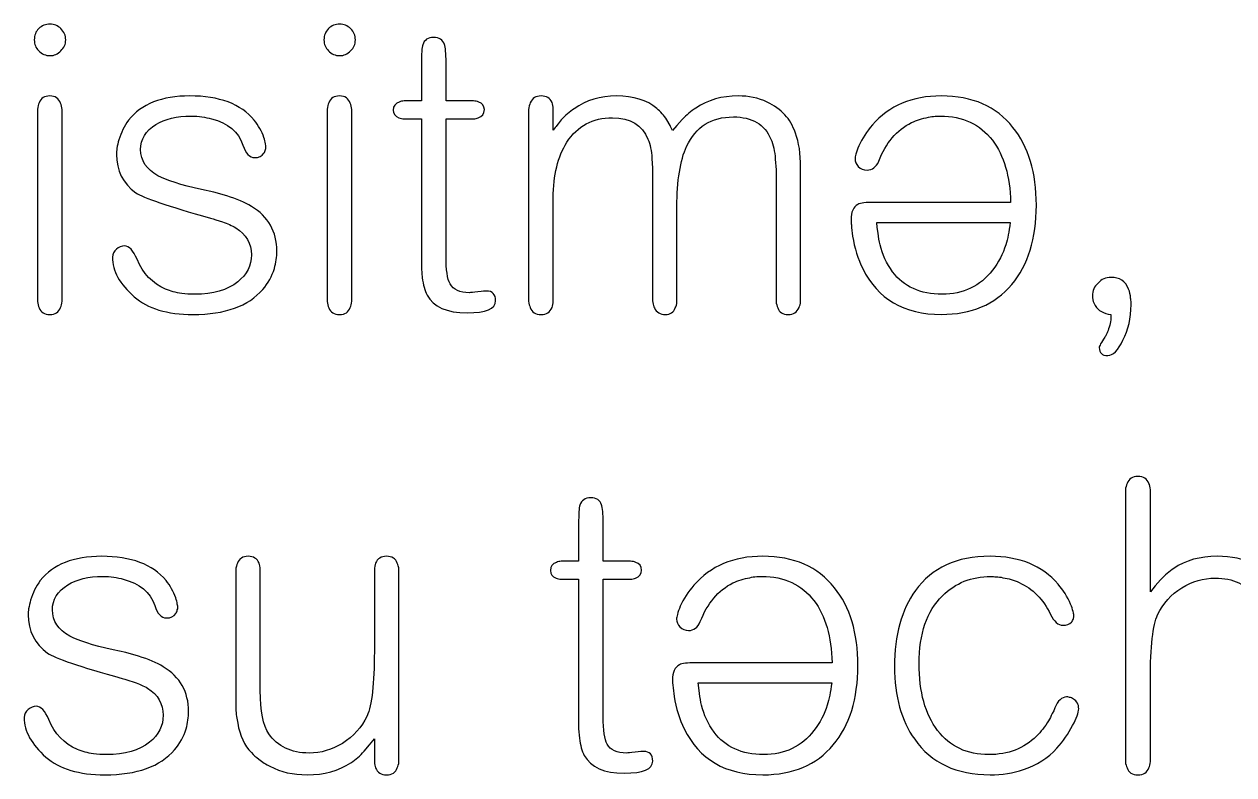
# Model space of a CAD drawing. Header units: centimetres. Extents: x -18.6 to 18.8, y -13 to 11.8.
# Drawn here: x 2.371 to 3.718, y 5.218 to 6.053 of the extents above; entities that cross this region are included whole.
import ezdxf

# ---------------------------------------------------------------- set-up
doc = ezdxf.new("R2010")
doc.units = ezdxf.units.CM
doc.header["$MEASUREMENT"] = 0
doc.layers.add('Layer 1', color=7, linetype='Continuous')

msp = doc.modelspace()

# ---------------------------------------------------------------- linework, layer by layer
at = {"layer": 'Layer 1', "color": 250}
for points, knots in [([(2.41707, 6.03592), (2.41707, 6.03113), (2.41527, 6.02709), (2.41168, 6.0238), (2.40839, 6.02021), (2.40435, 6.01841), (2.39956, 6.01841), (2.39478, 6.01841), (2.39059, 6.02021), (2.387, 6.0238), (2.3837, 6.02709), (2.38206, 6.03113), (2.38206, 6.03592), (2.38206, 6.041), (2.3837, 6.04519), (2.387, 6.04849), (2.39059, 6.05178), (2.39478, 6.05342), (2.39956, 6.05342), (2.40435, 6.05342), (2.40839, 6.05178), (2.41168, 6.04849), (2.41527, 6.04489), (2.41707, 6.04071), (2.41707, 6.03592)], [0, 0, 0, 0, 0.125, 0.125, 0.125, 0.25, 0.25, 0.25, 0.375, 0.375, 0.375, 0.5, 0.5, 0.5, 0.625, 0.625, 0.625, 0.75, 0.75, 0.75, 0.875, 0.875, 0.875, 1, 1, 1, 1]), ([(2.7398, 6.03592), (2.7398, 6.03113), (2.738, 6.02709), (2.73441, 6.0238), (2.73112, 6.02021), (2.72708, 6.01841), (2.72229, 6.01841), (2.71751, 6.01841), (2.71332, 6.02021), (2.70973, 6.0238), (2.70643, 6.02709), (2.70479, 6.03113), (2.70479, 6.03592), (2.70479, 6.041), (2.70643, 6.04519), (2.70973, 6.04849), (2.71332, 6.05178), (2.71751, 6.05342), (2.72229, 6.05342), (2.72708, 6.05342), (2.73112, 6.05178), (2.73441, 6.04849), (2.738, 6.04489), (2.7398, 6.04071), (2.7398, 6.03592)], [0, 0, 0, 0, 0.125, 0.125, 0.125, 0.25, 0.25, 0.25, 0.375, 0.375, 0.375, 0.5, 0.5, 0.5, 0.625, 0.625, 0.625, 0.75, 0.75, 0.75, 0.875, 0.875, 0.875, 1, 1, 1, 1]), ([(2.84079, 5.96814), (2.84079, 5.96814), (2.87132, 5.96814), (2.87132, 5.96814), (2.87341, 5.96784), (2.87536, 5.96739), (2.87715, 5.96679), (2.88134, 5.9653), (2.88343, 5.96245), (2.88343, 5.95826), (2.88343, 5.95378), (2.88119, 5.95078), (2.8767, 5.94929), (2.87521, 5.94869), (2.87341, 5.94824), (2.87132, 5.94794), (2.87132, 5.94794), (2.84079, 5.94794), (2.84079, 5.94794), (2.84079, 5.94794), (2.84079, 5.79488), (2.84079, 5.79488), (2.84079, 5.77992), (2.84229, 5.76974), (2.84528, 5.76436), (2.84887, 5.75777), (2.85605, 5.75448), (2.86683, 5.75448), (2.86802, 5.75448), (2.87117, 5.75478), (2.87625, 5.75538), (2.88164, 5.75598), (2.88478, 5.75628), (2.88568, 5.75628), (2.89256, 5.75628), (2.896, 5.75269), (2.896, 5.7455), (2.896, 5.73653), (2.88538, 5.73204), (2.86413, 5.73204), (2.84169, 5.73204), (2.82688, 5.73862), (2.8197, 5.75179), (2.817, 5.75688), (2.81521, 5.76331), (2.81431, 5.77109), (2.81431, 5.77109), (2.81341, 5.78141), (2.81341, 5.78141), (2.81341, 5.78141), (2.81341, 5.94794), (2.81341, 5.94794), (2.81341, 5.94794), (2.79411, 5.94794), (2.79411, 5.94794), (2.79202, 5.94824), (2.79007, 5.94869), (2.78828, 5.94929), (2.78409, 5.95078), (2.78199, 5.95363), (2.78199, 5.95782), (2.78199, 5.9623), (2.78424, 5.9653), (2.78873, 5.96679), (2.79022, 5.96739), (2.79202, 5.96784), (2.79411, 5.96814), (2.79411, 5.96814), (2.81341, 5.96814), (2.81341, 5.96814), (2.81341, 5.96814), (2.81341, 6.00943), (2.81341, 6.00943), (2.81341, 6.02051), (2.81386, 6.02754), (2.81476, 6.03053), (2.81655, 6.03592), (2.82059, 6.03861), (2.82688, 6.03861), (2.83316, 6.03861), (2.8372, 6.03607), (2.839, 6.03098), (2.84019, 6.02769), (2.84079, 6.02096), (2.84079, 6.01078), (2.84079, 6.01078), (2.84079, 5.96814), (2.84079, 5.96814)], [0, 0, 0, 0, 0.0344828, 0.0344828, 0.0344828, 0.0689655, 0.0689655, 0.0689655, 0.1034483, 0.1034483, 0.1034483, 0.137931, 0.137931, 0.137931, 0.1724138, 0.1724138, 0.1724138, 0.2068966, 0.2068966, 0.2068966, 0.2413793, 0.2413793, 0.2413793, 0.2758621, 0.2758621, 0.2758621, 0.3103448, 0.3103448, 0.3103448, 0.3448276, 0.3448276, 0.3448276, 0.3793103, 0.3793103, 0.3793103, 0.4137931, 0.4137931, 0.4137931, 0.4482759, 0.4482759, 0.4482759, 0.4827586, 0.4827586, 0.4827586, 0.5172414, 0.5172414, 0.5172414, 0.5517241, 0.5517241, 0.5517241, 0.5862069, 0.5862069, 0.5862069, 0.6206897, 0.6206897, 0.6206897, 0.6551724, 0.6551724, 0.6551724, 0.6896552, 0.6896552, 0.6896552, 0.7241379, 0.7241379, 0.7241379, 0.7586207, 0.7586207, 0.7586207, 0.7931034, 0.7931034, 0.7931034, 0.8275862, 0.8275862, 0.8275862, 0.862069, 0.862069, 0.862069, 0.8965517, 0.8965517, 0.8965517, 0.9310345, 0.9310345, 0.9310345, 0.9655172, 0.9655172, 0.9655172, 1, 1, 1, 1]), ([(2.41303, 5.74506), (2.41273, 5.74206), (2.41213, 5.73967), (2.41123, 5.73787), (2.40944, 5.73279), (2.40555, 5.73024), (2.39956, 5.73024), (2.39328, 5.73024), (2.38924, 5.73264), (2.38745, 5.73743), (2.38655, 5.73952), (2.38595, 5.74191), (2.38565, 5.74461), (2.38565, 5.74461), (2.38565, 5.95871), (2.38565, 5.95871), (2.38595, 5.96171), (2.38655, 5.9641), (2.38745, 5.9659), (2.38924, 5.97098), (2.39328, 5.97353), (2.39956, 5.97353), (2.40555, 5.97353), (2.40944, 5.97083), (2.41123, 5.96545), (2.41213, 5.96365), (2.41273, 5.96126), (2.41303, 5.95826), (2.41303, 5.95826), (2.41303, 5.74506), (2.41303, 5.74506)], [0, 0, 0, 0, 0.1, 0.1, 0.1, 0.2, 0.2, 0.2, 0.3, 0.3, 0.3, 0.4, 0.4, 0.4, 0.5, 0.5, 0.5, 0.6, 0.6, 0.6, 0.7, 0.7, 0.7, 0.8, 0.8, 0.8, 0.9, 0.9, 0.9, 1, 1, 1, 1]), ([(2.65227, 5.80071), (2.65227, 5.79443), (2.65137, 5.788), (2.64958, 5.78141), (2.64689, 5.77274), (2.64255, 5.76496), (2.63656, 5.75807), (2.6207, 5.73952), (2.59482, 5.73024), (2.55891, 5.73024), (2.53018, 5.73024), (2.50834, 5.73683), (2.49338, 5.74999), (2.47722, 5.76406), (2.46914, 5.77872), (2.46914, 5.79398), (2.46914, 5.79757), (2.47063, 5.80057), (2.47363, 5.80296), (2.47632, 5.80535), (2.47931, 5.80655), (2.4826, 5.80655), (2.48769, 5.80655), (2.49233, 5.80161), (2.49652, 5.79174), (2.5031, 5.77588), (2.51372, 5.76481), (2.52839, 5.75852), (2.53377, 5.75613), (2.53976, 5.75448), (2.54634, 5.75358), (2.55083, 5.75299), (2.55562, 5.75269), (2.5607, 5.75269), (2.58135, 5.75269), (2.59736, 5.75732), (2.60873, 5.7666), (2.61891, 5.77468), (2.62399, 5.78471), (2.62399, 5.79667), (2.62399, 5.80924), (2.61816, 5.81927), (2.60649, 5.82675), (2.6023, 5.82914), (2.59736, 5.83139), (2.59168, 5.83348), (2.59168, 5.83348), (2.58449, 5.83573), (2.58449, 5.83573), (2.58449, 5.83573), (2.58135, 5.83662), (2.58135, 5.83662), (2.58135, 5.83662), (2.57821, 5.83752), (2.57821, 5.83752), (2.53093, 5.85069), (2.50325, 5.86011), (2.49517, 5.8658), (2.48081, 5.87627), (2.47363, 5.89049), (2.47363, 5.90844), (2.47363, 5.91054), (2.47378, 5.91278), (2.47408, 5.91517), (2.47467, 5.91847), (2.47542, 5.92161), (2.47632, 5.9246), (2.47871, 5.93268), (2.4823, 5.94001), (2.48709, 5.94659), (2.50146, 5.96455), (2.5242, 5.97353), (2.55532, 5.97353), (2.58824, 5.97353), (2.61217, 5.96455), (2.62714, 5.94659), (2.63192, 5.94061), (2.63551, 5.93418), (2.63791, 5.92729), (2.63881, 5.9249), (2.63941, 5.92251), (2.6397, 5.92011), (2.6397, 5.92011), (2.64015, 5.91787), (2.64015, 5.91787), (2.64015, 5.91787), (2.64015, 5.91517), (2.64015, 5.91517), (2.64015, 5.91517), (2.6397, 5.91383), (2.6397, 5.91383), (2.63941, 5.91233), (2.63881, 5.91098), (2.63791, 5.90979), (2.63581, 5.9065), (2.63237, 5.90485), (2.62759, 5.90485), (2.6219, 5.90485), (2.61756, 5.90949), (2.61457, 5.91876), (2.60948, 5.93373), (2.59781, 5.94345), (2.57956, 5.94794), (2.57297, 5.95004), (2.56534, 5.95108), (2.55667, 5.95108), (2.54081, 5.95108), (2.52779, 5.94794), (2.51761, 5.94166), (2.50624, 5.93477), (2.50056, 5.9255), (2.50056, 5.91383), (2.50056, 5.90156), (2.50699, 5.89183), (2.51986, 5.88465), (2.52914, 5.87956), (2.54529, 5.87448), (2.56834, 5.86939), (2.56834, 5.86939), (2.58225, 5.86625), (2.58225, 5.86625), (2.58225, 5.86625), (2.59661, 5.86221), (2.59661, 5.86221), (2.60769, 5.85892), (2.61681, 5.85503), (2.62399, 5.85054), (2.64285, 5.83917), (2.65227, 5.82256), (2.65227, 5.80071)], [0, 0, 0, 0, 0.0232558, 0.0232558, 0.0232558, 0.0465116, 0.0465116, 0.0465116, 0.0697674, 0.0697674, 0.0697674, 0.0930233, 0.0930233, 0.0930233, 0.1162791, 0.1162791, 0.1162791, 0.1395349, 0.1395349, 0.1395349, 0.1627907, 0.1627907, 0.1627907, 0.1860465, 0.1860465, 0.1860465, 0.2093023, 0.2093023, 0.2093023, 0.2325581, 0.2325581, 0.2325581, 0.255814, 0.255814, 0.255814, 0.2790698, 0.2790698, 0.2790698, 0.3023256, 0.3023256, 0.3023256, 0.3255814, 0.3255814, 0.3255814, 0.3488372, 0.3488372, 0.3488372, 0.372093, 0.372093, 0.372093, 0.3953488, 0.3953488, 0.3953488, 0.4186047, 0.4186047, 0.4186047, 0.4418605, 0.4418605, 0.4418605, 0.4651163, 0.4651163, 0.4651163, 0.4883721, 0.4883721, 0.4883721, 0.5116279, 0.5116279, 0.5116279, 0.5348837, 0.5348837, 0.5348837, 0.5581395, 0.5581395, 0.5581395, 0.5813953, 0.5813953, 0.5813953, 0.6046512, 0.6046512, 0.6046512, 0.627907, 0.627907, 0.627907, 0.6511628, 0.6511628, 0.6511628, 0.6744186, 0.6744186, 0.6744186, 0.6976744, 0.6976744, 0.6976744, 0.7209302, 0.7209302, 0.7209302, 0.744186, 0.744186, 0.744186, 0.7674419, 0.7674419, 0.7674419, 0.7906977, 0.7906977, 0.7906977, 0.8139535, 0.8139535, 0.8139535, 0.8372093, 0.8372093, 0.8372093, 0.8604651, 0.8604651, 0.8604651, 0.8837209, 0.8837209, 0.8837209, 0.9069767, 0.9069767, 0.9069767, 0.9302326, 0.9302326, 0.9302326, 0.9534884, 0.9534884, 0.9534884, 0.9767442, 0.9767442, 0.9767442, 1, 1, 1, 1]), ([(2.73576, 5.74506), (2.73546, 5.74206), (2.73486, 5.73967), (2.73396, 5.73787), (2.73217, 5.73279), (2.72828, 5.73024), (2.72229, 5.73024), (2.71601, 5.73024), (2.71197, 5.73264), (2.71018, 5.73743), (2.70928, 5.73952), (2.70868, 5.74191), (2.70838, 5.74461), (2.70838, 5.74461), (2.70838, 5.95871), (2.70838, 5.95871), (2.70868, 5.96171), (2.70928, 5.9641), (2.71018, 5.9659), (2.71197, 5.97098), (2.71601, 5.97353), (2.72229, 5.97353), (2.72828, 5.97353), (2.73217, 5.97083), (2.73396, 5.96545), (2.73486, 5.96365), (2.73546, 5.96126), (2.73576, 5.95826), (2.73576, 5.95826), (2.73576, 5.74506), (2.73576, 5.74506)], [0, 0, 0, 0, 0.1, 0.1, 0.1, 0.2, 0.2, 0.2, 0.3, 0.3, 0.3, 0.4, 0.4, 0.4, 0.5, 0.5, 0.5, 0.6, 0.6, 0.6, 0.7, 0.7, 0.7, 0.8, 0.8, 0.8, 0.9, 0.9, 0.9, 1, 1, 1, 1]), ([(3.23579, 5.74506), (3.23549, 5.74206), (3.23489, 5.73967), (3.23399, 5.73787), (3.2319, 5.73279), (3.22786, 5.73024), (3.22188, 5.73024), (3.21589, 5.73024), (3.212, 5.73264), (3.21021, 5.73743), (3.20931, 5.73952), (3.20871, 5.74191), (3.20841, 5.74461), (3.20841, 5.74461), (3.20841, 5.89138), (3.20841, 5.89138), (3.20841, 5.89138), (3.20751, 5.90305), (3.20751, 5.90305), (3.20691, 5.91203), (3.20527, 5.91951), (3.20257, 5.9255), (3.19569, 5.94196), (3.18178, 5.95019), (3.16083, 5.95019), (3.13629, 5.95019), (3.11894, 5.93926), (3.10876, 5.91742), (3.10158, 5.90156), (3.09799, 5.87912), (3.09799, 5.85009), (3.09799, 5.85009), (3.09799, 5.74461), (3.09799, 5.74461), (3.09769, 5.74161), (3.09709, 5.73922), (3.09619, 5.73743), (3.0944, 5.73264), (3.09066, 5.73024), (3.08497, 5.73024), (3.07929, 5.73024), (3.07525, 5.73264), (3.07285, 5.73743), (3.07136, 5.74072), (3.07061, 5.74565), (3.07061, 5.75224), (3.07061, 5.75224), (3.07061, 5.89318), (3.07061, 5.89318), (3.07061, 5.89318), (3.07016, 5.90395), (3.07016, 5.90395), (3.06956, 5.91233), (3.06807, 5.91951), (3.06567, 5.9255), (3.05939, 5.94136), (3.04622, 5.94929), (3.02617, 5.94929), (3.00403, 5.94929), (2.98712, 5.94016), (2.97545, 5.92191), (2.96528, 5.90605), (2.96019, 5.8854), (2.96019, 5.85996), (2.96019, 5.85996), (2.96019, 5.7455), (2.96019, 5.7455), (2.95989, 5.74251), (2.95944, 5.73997), (2.95884, 5.73787), (2.95675, 5.73279), (2.95271, 5.73024), (2.94672, 5.73024), (2.94044, 5.73024), (2.9364, 5.73279), (2.93461, 5.73787), (2.93371, 5.73967), (2.93311, 5.74206), (2.93281, 5.74506), (2.93281, 5.74506), (2.93281, 5.95826), (2.93281, 5.95826), (2.93311, 5.96126), (2.93371, 5.9638), (2.93461, 5.9659), (2.9367, 5.97098), (2.94074, 5.97353), (2.94672, 5.97353), (2.95271, 5.97353), (2.95675, 5.97113), (2.95884, 5.96634), (2.95944, 5.96425), (2.95989, 5.96186), (2.96019, 5.95916), (2.96019, 5.95916), (2.96019, 5.93537), (2.96019, 5.93537), (2.96169, 5.93747), (2.96303, 5.93926), (2.96423, 5.94076), (2.96603, 5.94285), (2.96767, 5.94495), (2.96917, 5.94704), (2.97366, 5.95183), (2.97844, 5.95587), (2.98353, 5.95916), (2.997, 5.96874), (3.01271, 5.97353), (3.03066, 5.97353), (3.04951, 5.97353), (3.06448, 5.96889), (3.07555, 5.95961), (3.07974, 5.95602), (3.08348, 5.95183), (3.08677, 5.94704), (3.08677, 5.94704), (3.09036, 5.94076), (3.09036, 5.94076), (3.09096, 5.93926), (3.09186, 5.93732), (3.09305, 5.93492), (3.09305, 5.93492), (3.09799, 5.94076), (3.09799, 5.94076), (3.09799, 5.94076), (3.10383, 5.94749), (3.10383, 5.94749), (3.10861, 5.95228), (3.1137, 5.95647), (3.11909, 5.96006), (3.13255, 5.96904), (3.14826, 5.97353), (3.16622, 5.97353), (3.17789, 5.97353), (3.18866, 5.97128), (3.19854, 5.96679), (3.20632, 5.9629), (3.2129, 5.95811), (3.21828, 5.95243), (3.22307, 5.94734), (3.22696, 5.94061), (3.22996, 5.93223), (3.23385, 5.92176), (3.23579, 5.90904), (3.23579, 5.89408), (3.23579, 5.89408), (3.23579, 5.74506), (3.23579, 5.74506)], [0, 0, 0, 0, 0.0204082, 0.0204082, 0.0204082, 0.0408163, 0.0408163, 0.0408163, 0.0612245, 0.0612245, 0.0612245, 0.0816327, 0.0816327, 0.0816327, 0.1020408, 0.1020408, 0.1020408, 0.122449, 0.122449, 0.122449, 0.1428571, 0.1428571, 0.1428571, 0.1632653, 0.1632653, 0.1632653, 0.1836735, 0.1836735, 0.1836735, 0.2040816, 0.2040816, 0.2040816, 0.2244898, 0.2244898, 0.2244898, 0.244898, 0.244898, 0.244898, 0.2653061, 0.2653061, 0.2653061, 0.2857143, 0.2857143, 0.2857143, 0.3061224, 0.3061224, 0.3061224, 0.3265306, 0.3265306, 0.3265306, 0.3469388, 0.3469388, 0.3469388, 0.3673469, 0.3673469, 0.3673469, 0.3877551, 0.3877551, 0.3877551, 0.4081633, 0.4081633, 0.4081633, 0.4285714, 0.4285714, 0.4285714, 0.4489796, 0.4489796, 0.4489796, 0.4693878, 0.4693878, 0.4693878, 0.4897959, 0.4897959, 0.4897959, 0.5102041, 0.5102041, 0.5102041, 0.5306122, 0.5306122, 0.5306122, 0.5510204, 0.5510204, 0.5510204, 0.5714286, 0.5714286, 0.5714286, 0.5918367, 0.5918367, 0.5918367, 0.6122449, 0.6122449, 0.6122449, 0.6326531, 0.6326531, 0.6326531, 0.6530612, 0.6530612, 0.6530612, 0.6734694, 0.6734694, 0.6734694, 0.6938776, 0.6938776, 0.6938776, 0.7142857, 0.7142857, 0.7142857, 0.7346939, 0.7346939, 0.7346939, 0.755102, 0.755102, 0.755102, 0.7755102, 0.7755102, 0.7755102, 0.7959184, 0.7959184, 0.7959184, 0.8163265, 0.8163265, 0.8163265, 0.8367347, 0.8367347, 0.8367347, 0.8571429, 0.8571429, 0.8571429, 0.877551, 0.877551, 0.877551, 0.8979592, 0.8979592, 0.8979592, 0.9183673, 0.9183673, 0.9183673, 0.9387755, 0.9387755, 0.9387755, 0.9591837, 0.9591837, 0.9591837, 0.9795918, 0.9795918, 0.9795918, 1, 1, 1, 1]), ([(3.46965, 5.85503), (3.46905, 5.88405), (3.46231, 5.90709), (3.44945, 5.92415), (3.43568, 5.94211), (3.41638, 5.95108), (3.39154, 5.95108), (3.39154, 5.95108), (3.38571, 5.95108), (3.38571, 5.95108), (3.38302, 5.95078), (3.38047, 5.95033), (3.37808, 5.94974), (3.3712, 5.94854), (3.36491, 5.94659), (3.35923, 5.9439), (3.34277, 5.93552), (3.33065, 5.92116), (3.32287, 5.90081), (3.31988, 5.89423), (3.31554, 5.89094), (3.30985, 5.89094), (3.30596, 5.89094), (3.30267, 5.89228), (3.29998, 5.89498), (3.29758, 5.89767), (3.29639, 5.90051), (3.29639, 5.9035), (3.29639, 5.9047), (3.29669, 5.9065), (3.29728, 5.90889), (3.29818, 5.91158), (3.29923, 5.91458), (3.30043, 5.91787), (3.30432, 5.92625), (3.3094, 5.93403), (3.31569, 5.94121), (3.33424, 5.96275), (3.35983, 5.97353), (3.39244, 5.97353), (3.42715, 5.97353), (3.45379, 5.96186), (3.47234, 5.93851), (3.4897, 5.91697), (3.49837, 5.88809), (3.49837, 5.85188), (3.49837, 5.81478), (3.48925, 5.7853), (3.47099, 5.76346), (3.45214, 5.74132), (3.42596, 5.73024), (3.39244, 5.73024), (3.35085, 5.73024), (3.32167, 5.7473), (3.30491, 5.78141), (3.29953, 5.79219), (3.29579, 5.80416), (3.29369, 5.81732), (3.29309, 5.82181), (3.29265, 5.826), (3.29235, 5.82989), (3.29205, 5.83139), (3.2919, 5.83273), (3.2919, 5.83393), (3.2919, 5.83393), (3.2919, 5.83573), (3.2919, 5.83573), (3.2919, 5.8444), (3.29444, 5.85009), (3.29953, 5.85278), (3.30252, 5.85428), (3.30851, 5.85503), (3.31748, 5.85503), (3.31748, 5.85503), (3.46965, 5.85503), (3.46965, 5.85503)], [0, 0, 0, 0, 0.04, 0.04, 0.04, 0.08, 0.08, 0.08, 0.12, 0.12, 0.12, 0.16, 0.16, 0.16, 0.2, 0.2, 0.2, 0.24, 0.24, 0.24, 0.28, 0.28, 0.28, 0.32, 0.32, 0.32, 0.36, 0.36, 0.36, 0.4, 0.4, 0.4, 0.44, 0.44, 0.44, 0.48, 0.48, 0.48, 0.52, 0.52, 0.52, 0.56, 0.56, 0.56, 0.6, 0.6, 0.6, 0.64, 0.64, 0.64, 0.68, 0.68, 0.68, 0.72, 0.72, 0.72, 0.76, 0.76, 0.76, 0.8, 0.8, 0.8, 0.84, 0.84, 0.84, 0.88, 0.88, 0.88, 0.92, 0.92, 0.92, 0.96, 0.96, 0.96, 1, 1, 1, 1]), ([(3.32062, 5.83258), (3.32062, 5.83258), (3.32107, 5.8272), (3.32107, 5.8272), (3.32107, 5.8272), (3.32197, 5.82091), (3.32197, 5.82091), (3.32257, 5.81613), (3.32332, 5.81179), (3.32422, 5.8079), (3.32691, 5.79682), (3.33155, 5.7868), (3.33813, 5.77782), (3.3507, 5.76107), (3.3691, 5.75269), (3.39334, 5.75269), (3.41698, 5.75269), (3.43568, 5.76166), (3.44945, 5.77962), (3.45633, 5.7883), (3.46127, 5.79772), (3.46426, 5.8079), (3.46635, 5.81418), (3.468, 5.82241), (3.4692, 5.83258), (3.4692, 5.83258), (3.32062, 5.83258), (3.32062, 5.83258)], [0, 0, 0, 0, 0.1111111, 0.1111111, 0.1111111, 0.2222222, 0.2222222, 0.2222222, 0.3333333, 0.3333333, 0.3333333, 0.4444444, 0.4444444, 0.4444444, 0.5555556, 0.5555556, 0.5555556, 0.6666667, 0.6666667, 0.6666667, 0.7777778, 0.7777778, 0.7777778, 0.8888889, 0.8888889, 0.8888889, 1, 1, 1, 1]), ([(3.58141, 5.73024), (3.57303, 5.73114), (3.5672, 5.73443), (3.56391, 5.74012), (3.56271, 5.74191), (3.56181, 5.74401), (3.56121, 5.7464), (3.56121, 5.7464), (3.56076, 5.7491), (3.56076, 5.7491), (3.56076, 5.7491), (3.56076, 5.75089), (3.56076, 5.75089), (3.56076, 5.75658), (3.56286, 5.76136), (3.56705, 5.76525), (3.57094, 5.76944), (3.57573, 5.77154), (3.58141, 5.77154), (3.59099, 5.77154), (3.59757, 5.7672), (3.60116, 5.75852), (3.60236, 5.75553), (3.60311, 5.75209), (3.60341, 5.7482), (3.6037, 5.7467), (3.60385, 5.74521), (3.60385, 5.74371), (3.60385, 5.74371), (3.60385, 5.74102), (3.60385, 5.74102), (3.60385, 5.72635), (3.60086, 5.71319), (3.59488, 5.70152), (3.58949, 5.69015), (3.58381, 5.68446), (3.57782, 5.68446), (3.57154, 5.68446), (3.56839, 5.68745), (3.56839, 5.69344), (3.56839, 5.69493), (3.57049, 5.69882), (3.57468, 5.70511), (3.57528, 5.70601), (3.57588, 5.70705), (3.57647, 5.70825), (3.57737, 5.71004), (3.57812, 5.71199), (3.57872, 5.71408), (3.58081, 5.71947), (3.58171, 5.72486), (3.58141, 5.73024)], [0, 0, 0, 0, 0.0588235, 0.0588235, 0.0588235, 0.1176471, 0.1176471, 0.1176471, 0.1764706, 0.1764706, 0.1764706, 0.2352941, 0.2352941, 0.2352941, 0.2941176, 0.2941176, 0.2941176, 0.3529412, 0.3529412, 0.3529412, 0.4117647, 0.4117647, 0.4117647, 0.4705882, 0.4705882, 0.4705882, 0.5294118, 0.5294118, 0.5294118, 0.5882353, 0.5882353, 0.5882353, 0.6470588, 0.6470588, 0.6470588, 0.7058824, 0.7058824, 0.7058824, 0.7647059, 0.7647059, 0.7647059, 0.8235294, 0.8235294, 0.8235294, 0.8823529, 0.8823529, 0.8823529, 0.9411765, 0.9411765, 0.9411765, 1, 1, 1, 1]), ([(3.77936, 5.23246), (3.77906, 5.22946), (3.77846, 5.22707), (3.77757, 5.22527), (3.77577, 5.22019), (3.77173, 5.21764), (3.76545, 5.21764), (3.75916, 5.21764), (3.75512, 5.22019), (3.75333, 5.22527), (3.75243, 5.22707), (3.75183, 5.22946), (3.75153, 5.23246), (3.75153, 5.23246), (3.75153, 5.36756), (3.75153, 5.36756), (3.75153, 5.3906), (3.74854, 5.40646), (3.74256, 5.41514), (3.73268, 5.42951), (3.71772, 5.43669), (3.69767, 5.43669), (3.6845, 5.43669), (3.67208, 5.4331), (3.66041, 5.42591), (3.64844, 5.41843), (3.63947, 5.40841), (3.63348, 5.39584), (3.6281, 5.38447), (3.6254, 5.36053), (3.6254, 5.32402), (3.6254, 5.32402), (3.6254, 5.23246), (3.6254, 5.23246), (3.6251, 5.22946), (3.6245, 5.22707), (3.62361, 5.22527), (3.62181, 5.22019), (3.61777, 5.21764), (3.61149, 5.21764), (3.6052, 5.21764), (3.60116, 5.22019), (3.59937, 5.22527), (3.59847, 5.22707), (3.59787, 5.22946), (3.59757, 5.23246), (3.59757, 5.23246), (3.59757, 5.53454), (3.59757, 5.53454), (3.59787, 5.53753), (3.59847, 5.54007), (3.59937, 5.54217), (3.60146, 5.54726), (3.6055, 5.5498), (3.61149, 5.5498), (3.61777, 5.5498), (3.62181, 5.54726), (3.62361, 5.54217), (3.6245, 5.54037), (3.6251, 5.53798), (3.6254, 5.53499), (3.6254, 5.53499), (3.6254, 5.42143), (3.6254, 5.42143), (3.6254, 5.42143), (3.63079, 5.42816), (3.63079, 5.42816), (3.63079, 5.42816), (3.63662, 5.43489), (3.63662, 5.43489), (3.64141, 5.43998), (3.64635, 5.44417), (3.65144, 5.44746), (3.6646, 5.45644), (3.68076, 5.46093), (3.69991, 5.46093), (3.71577, 5.46093), (3.72969, 5.45793), (3.74166, 5.45195), (3.74615, 5.44955), (3.75034, 5.44686), (3.75423, 5.44387), (3.75692, 5.44148), (3.75946, 5.43893), (3.76186, 5.43624), (3.76934, 5.42786), (3.77442, 5.41694), (3.77712, 5.40347), (3.77802, 5.39838), (3.77861, 5.393), (3.77891, 5.38731), (3.77891, 5.38731), (3.77936, 5.38058), (3.77936, 5.38058), (3.77936, 5.38058), (3.77936, 5.23246), (3.77936, 5.23246)], [0, 0, 0, 0, 0.03125, 0.03125, 0.03125, 0.0625, 0.0625, 0.0625, 0.09375, 0.09375, 0.09375, 0.125, 0.125, 0.125, 0.15625, 0.15625, 0.15625, 0.1875, 0.1875, 0.1875, 0.21875, 0.21875, 0.21875, 0.25, 0.25, 0.25, 0.28125, 0.28125, 0.28125, 0.3125, 0.3125, 0.3125, 0.34375, 0.34375, 0.34375, 0.375, 0.375, 0.375, 0.40625, 0.40625, 0.40625, 0.4375, 0.4375, 0.4375, 0.46875, 0.46875, 0.46875, 0.5, 0.5, 0.5, 0.53125, 0.53125, 0.53125, 0.5625, 0.5625, 0.5625, 0.59375, 0.59375, 0.59375, 0.625, 0.625, 0.625, 0.65625, 0.65625, 0.65625, 0.6875, 0.6875, 0.6875, 0.71875, 0.71875, 0.71875, 0.75, 0.75, 0.75, 0.78125, 0.78125, 0.78125, 0.8125, 0.8125, 0.8125, 0.84375, 0.84375, 0.84375, 0.875, 0.875, 0.875, 0.90625, 0.90625, 0.90625, 0.9375, 0.9375, 0.9375, 0.96875, 0.96875, 0.96875, 1, 1, 1, 1]), ([(3.01585, 5.45554), (3.01585, 5.45554), (3.04638, 5.45554), (3.04638, 5.45554), (3.04847, 5.45524), (3.05042, 5.45479), (3.05221, 5.45419), (3.0564, 5.4527), (3.05849, 5.44985), (3.05849, 5.44566), (3.05849, 5.44118), (3.05625, 5.43818), (3.05176, 5.43669), (3.05027, 5.43609), (3.04847, 5.43564), (3.04638, 5.43534), (3.04638, 5.43534), (3.01585, 5.43534), (3.01585, 5.43534), (3.01585, 5.43534), (3.01585, 5.28228), (3.01585, 5.28228), (3.01585, 5.26732), (3.01735, 5.25714), (3.02034, 5.25176), (3.02393, 5.24517), (3.03111, 5.24188), (3.04189, 5.24188), (3.04308, 5.24188), (3.04623, 5.24218), (3.05131, 5.24278), (3.0567, 5.24338), (3.05984, 5.24368), (3.06074, 5.24368), (3.06762, 5.24368), (3.07106, 5.24009), (3.07106, 5.2329), (3.07106, 5.22393), (3.06044, 5.21944), (3.03919, 5.21944), (3.01675, 5.21944), (3.00194, 5.22602), (2.99476, 5.23919), (2.99206, 5.24428), (2.99027, 5.25071), (2.98937, 5.25849), (2.98937, 5.25849), (2.98847, 5.26881), (2.98847, 5.26881), (2.98847, 5.26881), (2.98847, 5.43534), (2.98847, 5.43534), (2.98847, 5.43534), (2.96917, 5.43534), (2.96917, 5.43534), (2.96708, 5.43564), (2.96513, 5.43609), (2.96334, 5.43669), (2.95915, 5.43818), (2.95705, 5.44103), (2.95705, 5.44522), (2.95705, 5.4497), (2.9593, 5.4527), (2.96379, 5.45419), (2.96528, 5.45479), (2.96708, 5.45524), (2.96917, 5.45554), (2.96917, 5.45554), (2.98847, 5.45554), (2.98847, 5.45554), (2.98847, 5.45554), (2.98847, 5.49683), (2.98847, 5.49683), (2.98847, 5.50791), (2.98892, 5.51494), (2.98982, 5.51793), (2.99161, 5.52332), (2.99565, 5.52601), (3.00194, 5.52601), (3.00822, 5.52601), (3.01226, 5.52347), (3.01406, 5.51838), (3.01525, 5.51509), (3.01585, 5.50836), (3.01585, 5.49818), (3.01585, 5.49818), (3.01585, 5.45554), (3.01585, 5.45554)], [0, 0, 0, 0, 0.0344828, 0.0344828, 0.0344828, 0.0689655, 0.0689655, 0.0689655, 0.1034483, 0.1034483, 0.1034483, 0.137931, 0.137931, 0.137931, 0.1724138, 0.1724138, 0.1724138, 0.2068966, 0.2068966, 0.2068966, 0.2413793, 0.2413793, 0.2413793, 0.2758621, 0.2758621, 0.2758621, 0.3103448, 0.3103448, 0.3103448, 0.3448276, 0.3448276, 0.3448276, 0.3793103, 0.3793103, 0.3793103, 0.4137931, 0.4137931, 0.4137931, 0.4482759, 0.4482759, 0.4482759, 0.4827586, 0.4827586, 0.4827586, 0.5172414, 0.5172414, 0.5172414, 0.5517241, 0.5517241, 0.5517241, 0.5862069, 0.5862069, 0.5862069, 0.6206897, 0.6206897, 0.6206897, 0.6551724, 0.6551724, 0.6551724, 0.6896552, 0.6896552, 0.6896552, 0.7241379, 0.7241379, 0.7241379, 0.7586207, 0.7586207, 0.7586207, 0.7931034, 0.7931034, 0.7931034, 0.8275862, 0.8275862, 0.8275862, 0.862069, 0.862069, 0.862069, 0.8965517, 0.8965517, 0.8965517, 0.9310345, 0.9310345, 0.9310345, 0.9655172, 0.9655172, 0.9655172, 1, 1, 1, 1]), ([(2.55397, 5.28811), (2.55397, 5.28183), (2.55307, 5.2754), (2.55128, 5.26881), (2.54859, 5.26014), (2.54425, 5.25236), (2.53826, 5.24547), (2.5224, 5.22692), (2.49652, 5.21764), (2.46061, 5.21764), (2.43188, 5.21764), (2.41004, 5.22423), (2.39508, 5.23739), (2.37892, 5.25146), (2.37084, 5.26612), (2.37084, 5.28138), (2.37084, 5.28497), (2.37233, 5.28797), (2.37533, 5.29036), (2.37802, 5.29275), (2.38101, 5.29395), (2.3843, 5.29395), (2.38939, 5.29395), (2.39403, 5.28901), (2.39822, 5.27914), (2.4048, 5.26328), (2.41542, 5.25221), (2.43009, 5.24592), (2.43547, 5.24353), (2.44146, 5.24188), (2.44804, 5.24098), (2.45253, 5.24039), (2.45732, 5.24009), (2.4624, 5.24009), (2.48305, 5.24009), (2.49906, 5.24472), (2.51043, 5.254), (2.52061, 5.26208), (2.52569, 5.27211), (2.52569, 5.28407), (2.52569, 5.29664), (2.51986, 5.30667), (2.50819, 5.31415), (2.504, 5.31654), (2.49906, 5.31879), (2.49338, 5.32088), (2.49338, 5.32088), (2.48619, 5.32313), (2.48619, 5.32313), (2.48619, 5.32313), (2.48305, 5.32402), (2.48305, 5.32402), (2.48305, 5.32402), (2.47991, 5.32492), (2.47991, 5.32492), (2.43263, 5.33809), (2.40495, 5.34751), (2.39687, 5.3532), (2.38251, 5.36367), (2.37533, 5.37789), (2.37533, 5.39584), (2.37533, 5.39794), (2.37548, 5.40018), (2.37578, 5.40257), (2.37637, 5.40587), (2.37712, 5.40901), (2.37802, 5.412), (2.38041, 5.42008), (2.384, 5.42741), (2.38879, 5.43399), (2.40316, 5.45195), (2.4259, 5.46093), (2.45702, 5.46093), (2.48994, 5.46093), (2.51387, 5.45195), (2.52884, 5.43399), (2.53362, 5.42801), (2.53721, 5.42158), (2.53961, 5.41469), (2.54051, 5.4123), (2.54111, 5.40991), (2.5414, 5.40751), (2.5414, 5.40751), (2.54185, 5.40527), (2.54185, 5.40527), (2.54185, 5.40527), (2.54185, 5.40257), (2.54185, 5.40257), (2.54185, 5.40257), (2.5414, 5.40123), (2.5414, 5.40123), (2.54111, 5.39973), (2.54051, 5.39838), (2.53961, 5.39719), (2.53751, 5.3939), (2.53407, 5.39225), (2.52929, 5.39225), (2.5236, 5.39225), (2.51926, 5.39689), (2.51627, 5.40616), (2.51118, 5.42113), (2.49951, 5.43085), (2.48126, 5.43534), (2.47467, 5.43744), (2.46704, 5.43848), (2.45837, 5.43848), (2.44251, 5.43848), (2.42949, 5.43534), (2.41931, 5.42906), (2.40794, 5.42217), (2.40226, 5.4129), (2.40226, 5.40123), (2.40226, 5.38896), (2.40869, 5.37923), (2.42156, 5.37205), (2.43084, 5.36696), (2.44699, 5.36188), (2.47004, 5.35679), (2.47004, 5.35679), (2.48395, 5.35365), (2.48395, 5.35365), (2.48395, 5.35365), (2.49831, 5.34961), (2.49831, 5.34961), (2.50939, 5.34632), (2.51851, 5.34243), (2.52569, 5.33794), (2.54455, 5.32657), (2.55397, 5.30996), (2.55397, 5.28811)], [0, 0, 0, 0, 0.0232558, 0.0232558, 0.0232558, 0.0465116, 0.0465116, 0.0465116, 0.0697674, 0.0697674, 0.0697674, 0.0930233, 0.0930233, 0.0930233, 0.1162791, 0.1162791, 0.1162791, 0.1395349, 0.1395349, 0.1395349, 0.1627907, 0.1627907, 0.1627907, 0.1860465, 0.1860465, 0.1860465, 0.2093023, 0.2093023, 0.2093023, 0.2325581, 0.2325581, 0.2325581, 0.255814, 0.255814, 0.255814, 0.2790698, 0.2790698, 0.2790698, 0.3023256, 0.3023256, 0.3023256, 0.3255814, 0.3255814, 0.3255814, 0.3488372, 0.3488372, 0.3488372, 0.372093, 0.372093, 0.372093, 0.3953488, 0.3953488, 0.3953488, 0.4186047, 0.4186047, 0.4186047, 0.4418605, 0.4418605, 0.4418605, 0.4651163, 0.4651163, 0.4651163, 0.4883721, 0.4883721, 0.4883721, 0.5116279, 0.5116279, 0.5116279, 0.5348837, 0.5348837, 0.5348837, 0.5581395, 0.5581395, 0.5581395, 0.5813953, 0.5813953, 0.5813953, 0.6046512, 0.6046512, 0.6046512, 0.627907, 0.627907, 0.627907, 0.6511628, 0.6511628, 0.6511628, 0.6744186, 0.6744186, 0.6744186, 0.6976744, 0.6976744, 0.6976744, 0.7209302, 0.7209302, 0.7209302, 0.744186, 0.744186, 0.744186, 0.7674419, 0.7674419, 0.7674419, 0.7906977, 0.7906977, 0.7906977, 0.8139535, 0.8139535, 0.8139535, 0.8372093, 0.8372093, 0.8372093, 0.8604651, 0.8604651, 0.8604651, 0.8837209, 0.8837209, 0.8837209, 0.9069767, 0.9069767, 0.9069767, 0.9302326, 0.9302326, 0.9302326, 0.9534884, 0.9534884, 0.9534884, 0.9767442, 0.9767442, 0.9767442, 1, 1, 1, 1]), ([(2.60649, 5.44566), (2.60679, 5.44866), (2.60739, 5.4512), (2.60828, 5.4533), (2.61038, 5.45838), (2.61442, 5.46093), (2.6204, 5.46093), (2.62639, 5.46093), (2.63043, 5.45838), (2.63252, 5.4533), (2.63312, 5.4515), (2.63357, 5.44911), (2.63387, 5.44611), (2.63387, 5.44611), (2.63387, 5.31146), (2.63387, 5.31146), (2.63387, 5.28841), (2.63701, 5.2724), (2.6433, 5.26343), (2.65317, 5.24906), (2.66813, 5.24188), (2.68818, 5.24188), (2.70135, 5.24188), (2.71377, 5.24547), (2.72544, 5.25265), (2.73771, 5.26043), (2.74683, 5.27061), (2.75282, 5.28318), (2.7582, 5.29515), (2.7609, 5.31909), (2.7609, 5.35499), (2.7609, 5.35499), (2.7609, 5.44566), (2.7609, 5.44566), (2.7612, 5.44866), (2.76164, 5.4512), (2.76224, 5.4533), (2.76434, 5.45838), (2.76838, 5.46093), (2.77436, 5.46093), (2.78065, 5.46093), (2.78469, 5.45838), (2.78648, 5.4533), (2.78738, 5.4515), (2.78798, 5.44911), (2.78828, 5.44611), (2.78828, 5.44611), (2.78828, 5.23246), (2.78828, 5.23246), (2.78798, 5.22946), (2.78738, 5.22707), (2.78648, 5.22527), (2.78469, 5.22019), (2.78065, 5.21764), (2.77436, 5.21764), (2.76838, 5.21764), (2.76434, 5.22019), (2.76224, 5.22527), (2.76164, 5.22707), (2.7612, 5.22946), (2.7609, 5.23246), (2.7609, 5.23246), (2.7609, 5.25759), (2.7609, 5.25759), (2.7609, 5.25759), (2.75551, 5.25086), (2.75551, 5.25086), (2.75551, 5.25086), (2.74968, 5.24413), (2.74968, 5.24413), (2.74489, 5.23874), (2.73995, 5.2344), (2.73486, 5.23111), (2.7214, 5.22213), (2.70509, 5.21764), (2.68594, 5.21764), (2.67038, 5.21764), (2.65661, 5.22079), (2.64464, 5.22707), (2.64015, 5.22916), (2.63596, 5.23186), (2.63207, 5.23515), (2.62908, 5.23724), (2.62639, 5.23964), (2.62399, 5.24233), (2.61621, 5.25041), (2.61113, 5.26133), (2.60873, 5.2751), (2.60754, 5.27989), (2.60679, 5.28527), (2.60649, 5.29126), (2.60649, 5.29126), (2.60649, 5.44566), (2.60649, 5.44566)], [0, 0, 0, 0, 0.0322581, 0.0322581, 0.0322581, 0.0645161, 0.0645161, 0.0645161, 0.0967742, 0.0967742, 0.0967742, 0.1290323, 0.1290323, 0.1290323, 0.1612903, 0.1612903, 0.1612903, 0.1935484, 0.1935484, 0.1935484, 0.2258065, 0.2258065, 0.2258065, 0.2580645, 0.2580645, 0.2580645, 0.2903226, 0.2903226, 0.2903226, 0.3225806, 0.3225806, 0.3225806, 0.3548387, 0.3548387, 0.3548387, 0.3870968, 0.3870968, 0.3870968, 0.4193548, 0.4193548, 0.4193548, 0.4516129, 0.4516129, 0.4516129, 0.483871, 0.483871, 0.483871, 0.516129, 0.516129, 0.516129, 0.5483871, 0.5483871, 0.5483871, 0.5806452, 0.5806452, 0.5806452, 0.6129032, 0.6129032, 0.6129032, 0.6451613, 0.6451613, 0.6451613, 0.6774194, 0.6774194, 0.6774194, 0.7096774, 0.7096774, 0.7096774, 0.7419355, 0.7419355, 0.7419355, 0.7741935, 0.7741935, 0.7741935, 0.8064516, 0.8064516, 0.8064516, 0.8387097, 0.8387097, 0.8387097, 0.8709677, 0.8709677, 0.8709677, 0.9032258, 0.9032258, 0.9032258, 0.9354839, 0.9354839, 0.9354839, 0.9677419, 0.9677419, 0.9677419, 1, 1, 1, 1]), ([(3.27081, 5.34243), (3.27021, 5.37145), (3.26347, 5.39449), (3.25061, 5.41155), (3.23684, 5.42951), (3.21754, 5.43848), (3.1927, 5.43848), (3.1927, 5.43848), (3.18687, 5.43848), (3.18687, 5.43848), (3.18418, 5.43818), (3.18163, 5.43773), (3.17924, 5.43714), (3.17236, 5.43594), (3.16607, 5.43399), (3.16039, 5.4313), (3.14393, 5.42292), (3.13181, 5.40856), (3.12403, 5.38821), (3.12104, 5.38163), (3.1167, 5.37834), (3.11101, 5.37834), (3.10712, 5.37834), (3.10383, 5.37968), (3.10114, 5.38238), (3.09874, 5.38507), (3.09755, 5.38791), (3.09755, 5.3909), (3.09755, 5.3921), (3.09785, 5.3939), (3.09844, 5.39629), (3.09934, 5.39898), (3.10039, 5.40198), (3.10159, 5.40527), (3.10548, 5.41365), (3.11056, 5.42143), (3.11685, 5.42861), (3.1354, 5.45015), (3.16099, 5.46093), (3.1936, 5.46093), (3.22831, 5.46093), (3.25495, 5.44926), (3.2735, 5.42591), (3.29086, 5.40437), (3.29953, 5.37549), (3.29953, 5.33928), (3.29953, 5.30218), (3.29041, 5.2727), (3.27215, 5.25086), (3.2533, 5.22872), (3.22712, 5.21764), (3.1936, 5.21764), (3.15201, 5.21764), (3.12283, 5.2347), (3.10607, 5.26881), (3.10069, 5.27959), (3.09695, 5.29156), (3.09485, 5.30472), (3.09425, 5.30921), (3.09381, 5.3134), (3.09351, 5.31729), (3.09321, 5.31879), (3.09306, 5.32013), (3.09306, 5.32133), (3.09306, 5.32133), (3.09306, 5.32313), (3.09306, 5.32313), (3.09306, 5.3318), (3.0956, 5.33749), (3.10069, 5.34018), (3.10368, 5.34168), (3.10967, 5.34243), (3.11864, 5.34243), (3.11864, 5.34243), (3.27081, 5.34243), (3.27081, 5.34243)], [0, 0, 0, 0, 0.04, 0.04, 0.04, 0.08, 0.08, 0.08, 0.12, 0.12, 0.12, 0.16, 0.16, 0.16, 0.2, 0.2, 0.2, 0.24, 0.24, 0.24, 0.28, 0.28, 0.28, 0.32, 0.32, 0.32, 0.36, 0.36, 0.36, 0.4, 0.4, 0.4, 0.44, 0.44, 0.44, 0.48, 0.48, 0.48, 0.52, 0.52, 0.52, 0.56, 0.56, 0.56, 0.6, 0.6, 0.6, 0.64, 0.64, 0.64, 0.68, 0.68, 0.68, 0.72, 0.72, 0.72, 0.76, 0.76, 0.76, 0.8, 0.8, 0.8, 0.84, 0.84, 0.84, 0.88, 0.88, 0.88, 0.92, 0.92, 0.92, 0.96, 0.96, 0.96, 1, 1, 1, 1]), ([(3.34038, 5.33794), (3.34038, 5.37325), (3.34816, 5.40153), (3.36372, 5.42277), (3.38197, 5.44821), (3.40965, 5.46093), (3.44676, 5.46093), (3.47938, 5.46093), (3.50466, 5.4506), (3.52262, 5.42995), (3.5283, 5.42337), (3.53294, 5.41589), (3.53653, 5.40751), (3.53773, 5.40482), (3.53863, 5.40213), (3.53922, 5.39943), (3.53982, 5.39764), (3.54012, 5.39629), (3.54012, 5.39539), (3.54012, 5.3939), (3.53997, 5.3927), (3.53967, 5.3918), (3.53907, 5.39001), (3.53833, 5.38866), (3.53743, 5.38776), (3.53503, 5.38537), (3.53189, 5.38417), (3.528, 5.38417), (3.52262, 5.38417), (3.51798, 5.38821), (3.51409, 5.39629), (3.50601, 5.41305), (3.49434, 5.42487), (3.47908, 5.43175), (3.47339, 5.43444), (3.46741, 5.43624), (3.46112, 5.43714), (3.45843, 5.43773), (3.45589, 5.43803), (3.45349, 5.43803), (3.4514, 5.43833), (3.44945, 5.43848), (3.44766, 5.43848), (3.42611, 5.43848), (3.40816, 5.4313), (3.39379, 5.41694), (3.37644, 5.39988), (3.36776, 5.37474), (3.36776, 5.34153), (3.36776, 5.30981), (3.37464, 5.28497), (3.38841, 5.26702), (3.40217, 5.24906), (3.42117, 5.24009), (3.44541, 5.24009), (3.46696, 5.24009), (3.48461, 5.24697), (3.49838, 5.26073), (3.50346, 5.26552), (3.50795, 5.27121), (3.51184, 5.27779), (3.51334, 5.28018), (3.51469, 5.28288), (3.51588, 5.28587), (3.51588, 5.28587), (3.51768, 5.28901), (3.51768, 5.28901), (3.51768, 5.28901), (3.51902, 5.29215), (3.51902, 5.29215), (3.52232, 5.30023), (3.52666, 5.30427), (3.53204, 5.30427), (3.53204, 5.30427), (3.53339, 5.30427), (3.53339, 5.30427), (3.53339, 5.30427), (3.53518, 5.30382), (3.53518, 5.30382), (3.53698, 5.30353), (3.53848, 5.30293), (3.53967, 5.30203), (3.54356, 5.29964), (3.54551, 5.29604), (3.54551, 5.29126), (3.54551, 5.28677), (3.54326, 5.28048), (3.53877, 5.2724), (3.53399, 5.26343), (3.52815, 5.25505), (3.52127, 5.24727), (3.5111, 5.2362), (3.49868, 5.22827), (3.48401, 5.22348), (3.47264, 5.21959), (3.46022, 5.21764), (3.44676, 5.21764), (3.40935, 5.21764), (3.38137, 5.23081), (3.36282, 5.25714), (3.34786, 5.27809), (3.34038, 5.30502), (3.34038, 5.33794)], [0, 0, 0, 0, 0.0294118, 0.0294118, 0.0294118, 0.0588235, 0.0588235, 0.0588235, 0.0882353, 0.0882353, 0.0882353, 0.1176471, 0.1176471, 0.1176471, 0.1470588, 0.1470588, 0.1470588, 0.1764706, 0.1764706, 0.1764706, 0.2058824, 0.2058824, 0.2058824, 0.2352941, 0.2352941, 0.2352941, 0.2647059, 0.2647059, 0.2647059, 0.2941176, 0.2941176, 0.2941176, 0.3235294, 0.3235294, 0.3235294, 0.3529412, 0.3529412, 0.3529412, 0.3823529, 0.3823529, 0.3823529, 0.4117647, 0.4117647, 0.4117647, 0.4411765, 0.4411765, 0.4411765, 0.4705882, 0.4705882, 0.4705882, 0.5, 0.5, 0.5, 0.5294118, 0.5294118, 0.5294118, 0.5588235, 0.5588235, 0.5588235, 0.5882353, 0.5882353, 0.5882353, 0.6176471, 0.6176471, 0.6176471, 0.6470588, 0.6470588, 0.6470588, 0.6764706, 0.6764706, 0.6764706, 0.7058824, 0.7058824, 0.7058824, 0.7352941, 0.7352941, 0.7352941, 0.7647059, 0.7647059, 0.7647059, 0.7941176, 0.7941176, 0.7941176, 0.8235294, 0.8235294, 0.8235294, 0.8529412, 0.8529412, 0.8529412, 0.8823529, 0.8823529, 0.8823529, 0.9117647, 0.9117647, 0.9117647, 0.9411765, 0.9411765, 0.9411765, 0.9705882, 0.9705882, 0.9705882, 1, 1, 1, 1]), ([(3.12178, 5.31998), (3.12178, 5.31998), (3.12223, 5.3146), (3.12223, 5.3146), (3.12223, 5.3146), (3.12313, 5.30831), (3.12313, 5.30831), (3.12373, 5.30353), (3.12448, 5.29919), (3.12538, 5.2953), (3.12807, 5.28422), (3.13271, 5.2742), (3.13929, 5.26522), (3.15186, 5.24847), (3.17026, 5.24009), (3.1945, 5.24009), (3.21814, 5.24009), (3.23684, 5.24906), (3.25061, 5.26702), (3.25749, 5.2757), (3.26243, 5.28512), (3.26542, 5.2953), (3.26751, 5.30158), (3.26916, 5.30981), (3.27036, 5.31998), (3.27036, 5.31998), (3.12178, 5.31998), (3.12178, 5.31998)], [0, 0, 0, 0, 0.1111111, 0.1111111, 0.1111111, 0.2222222, 0.2222222, 0.2222222, 0.3333333, 0.3333333, 0.3333333, 0.4444444, 0.4444444, 0.4444444, 0.5555556, 0.5555556, 0.5555556, 0.6666667, 0.6666667, 0.6666667, 0.7777778, 0.7777778, 0.7777778, 0.8888889, 0.8888889, 0.8888889, 1, 1, 1, 1])]:
    msp.add_open_spline(points, degree=3, knots=knots, dxfattribs=at)

doc.saveas('drawing.dxf')
